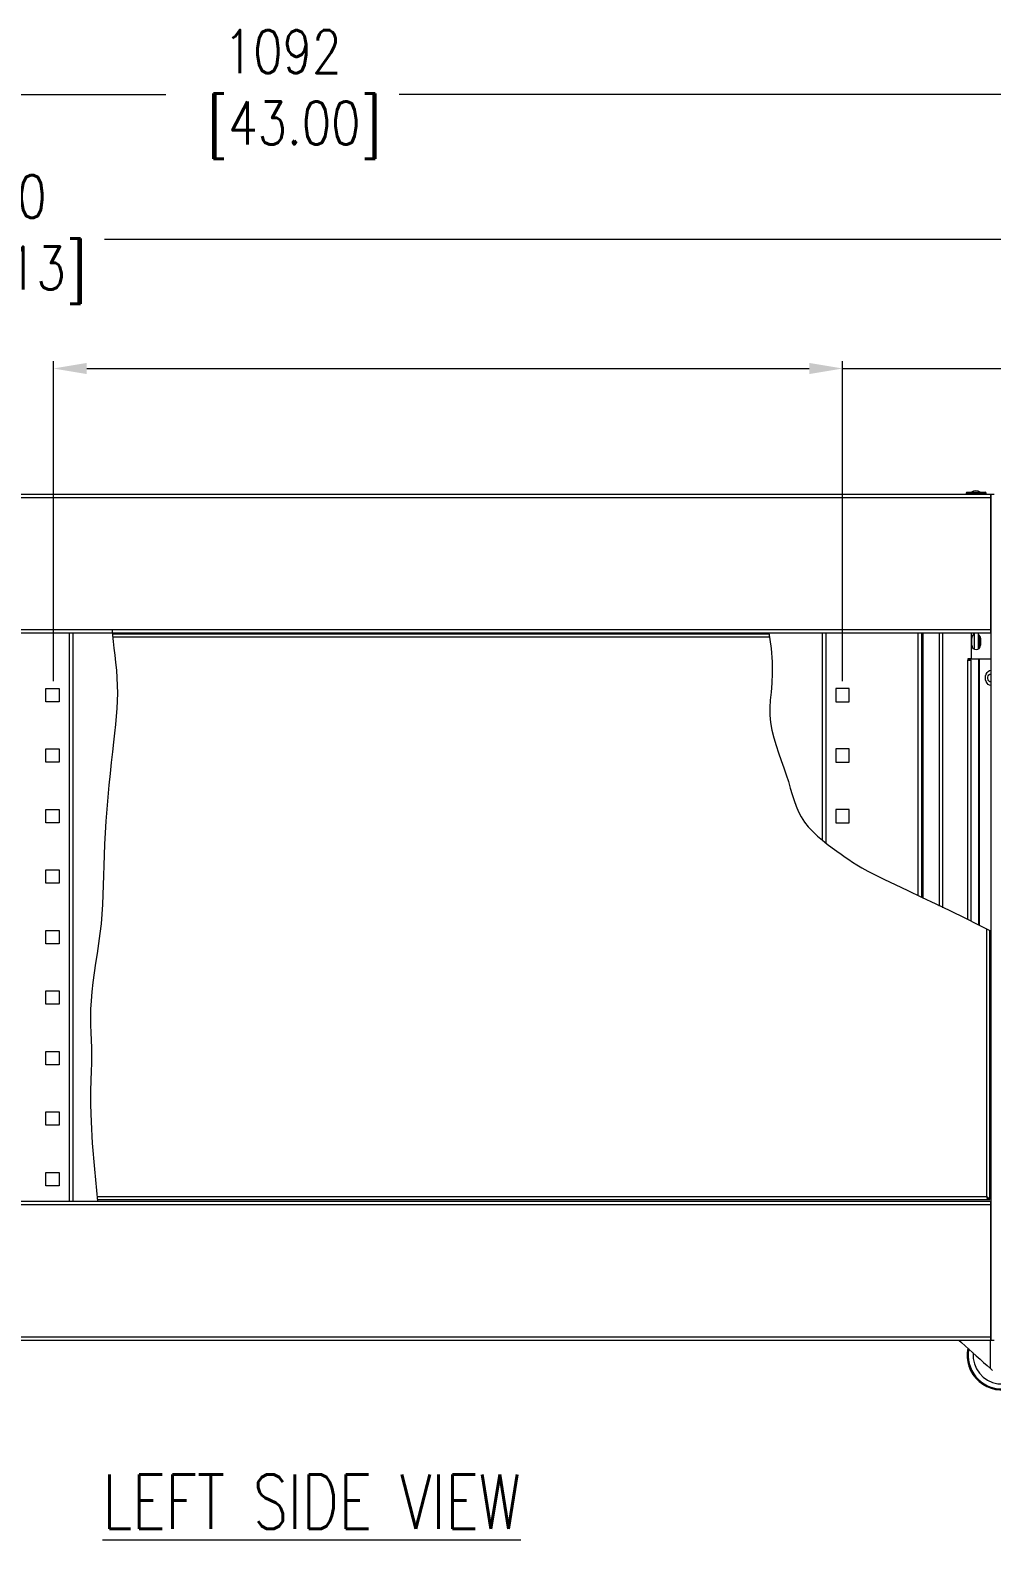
# Model space of a CAD drawing. Header units: inches. Extents: x 40138 to 76695, y -14500 to -5279.
# Drawn here: x 44812 to 45519, y -8433 to -7324 of the extents above; entities that cross this region are included whole.
import ezdxf

# ---------------------------------------------------------------- set-up
doc = ezdxf.new("R2010")
doc.units = ezdxf.units.IN
doc.header["$LTSCALE"] = 2
doc.header["$MEASUREMENT"] = 0
doc.header["$PDMODE"] = 35
doc.header["$PDSIZE"] = -1
for name, color, linetype, lineweight in [('M-ANNO-DIMS', 7, 'Continuous', 13), ('M-ANNO-TEXT', 7, 'Continuous', 13), ('M-OBJECT-DETAILS', 7, 'Continuous', 9)]:
    doc.layers.add(name, color=color, linetype=linetype, lineweight=lineweight)
doc.styles.add('SLDTEXTSTYLE0', font='romans.shx', dxfattribs={"width": 0.75})
doc.styles.get("Standard").update_dxf_attribs({"font": 'romans.shx', "width": 0.8})
doc.dimstyles.new('World Wide Dims', dxfattribs={"dimscale": 7, "dimtxt": 4.5, "dimasz": 3.5, "dimexe": 0.75, "dimexo": 0.75, "dimgap": 0.75, "dimtad": 0, "dimtih": 1, "dimtoh": 1, "dimdec": 0, "dimzin": 4, "dimdsep": 46, "dimtxsty": 'Standard', "dimcen": 0, "dimclrd": 256, "dimclre": 256, "dimclrt": 256, "dimadec": 0, "dimazin": 1, "dimtfac": 1, "dimtdec": 0, "dimtmove": 0, "dimatfit": 3, "dimfxl": 1, "dimtolj": 1, "dimtzin": 0, "dimlwd": -1, "dimlwe": -1, "dimarcsym": 0})

# ---------------------------------------------------------------- blocks, each defined once
blk = doc.blocks.new('*D39')
at = {"layer": 'Defpoints', "color": 0, "transparency": 16777216}
for p in [(44487.5, -7371.5), (44487.5, -7897.9), (45579.8, -7897.9)]:
    blk.add_point(p, dxfattribs=at)
at = {"layer": 'M-ANNO-DIMS', "transparency": 16777216}
for p, q in [((44487.5, -7892.6), (44487.5, -7366.3)), ((44512, -7371.5), (44912, -7371.5)), ((45555.3, -7371.5), (45083.3, -7371.5)), ((45579.8, -7892.6), (45579.8, -7366.3))]:
    blk.add_line(p, q, dxfattribs=at)
for points in [[(44512, -7367.5), (44512, -7375.6), (44487.5, -7371.5)], [(45555.3, -7367.5), (45555.3, -7375.6), (45579.8, -7371.5)]]:
    blk.add_solid(points, dxfattribs=at)
at = {"layer": 'M-ANNO-DIMS', "transparency": 16777216, "insert": (44997.7, -7371.5), "char_height": 31.5, "attachment_point": 5}
blk.add_mtext('\\A1;1092\\P [43.00]', dxfattribs=at)
blk = doc.blocks.new('*D40')
at = {"layer": 'Defpoints', "color": 0, "transparency": 16777216}
for p in [(44498.6, -7478), (44498.6, -7665), (45568.7, -7665)]:
    blk.add_point(p, dxfattribs=at)
at = {"layer": 'M-ANNO-DIMS', "transparency": 16777216}
for p, q in [((44498.6, -7659.8), (44498.6, -7472.7)), ((45568.7, -7659.8), (45568.7, -7472.7)), ((44523.1, -7478), (44695.5, -7478)), ((45544.2, -7478), (44866.8, -7478))]:
    blk.add_line(p, q, dxfattribs=at)
for points in [[(44523.1, -7473.9), (44523.1, -7482), (44498.6, -7478)], [(45544.2, -7473.9), (45544.2, -7482), (45568.7, -7478)]]:
    blk.add_solid(points, dxfattribs=at)
at = {"layer": 'M-ANNO-DIMS', "transparency": 16777216, "insert": (44781.1, -7478), "char_height": 31.5, "attachment_point": 5}
blk.add_mtext('\\A1;1070\\P [42.13]', dxfattribs=at)
blk = doc.blocks.new('*D56')
at = {"layer": 'Defpoints', "color": 0, "transparency": 16777216}
for p in [(44829.3, -7572.8), (44829.3, -7807.8), (45409.2, -7807.8)]:
    blk.add_point(p, dxfattribs=at)
at = {"layer": 'M-ANNO-DIMS', "transparency": 16777216}
for p, q in [((44829.3, -7802.5), (44829.3, -7567.5)), ((44853.8, -7572.8), (45384.7, -7572.8)), ((45409.2, -7802.5), (45409.2, -7567.5)), ((45409.2, -7572.8), (45652.4, -7572.8))]:
    blk.add_line(p, q, dxfattribs=at)
for points in [[(44853.8, -7568.7), (44853.8, -7576.9), (44829.3, -7572.8)], [(45384.7, -7568.7), (45384.7, -7576.9), (45409.2, -7572.8)]]:
    blk.add_solid(points, dxfattribs=at)
at = {"layer": 'M-ANNO-DIMS', "transparency": 16777216, "insert": (45854.5, -7572.8), "char_height": 31.5, "attachment_point": 5}
blk.add_mtext('\\A1;580\\P [22.83] \\PHOLE-TO-HOLE\\PAT FACTORY SETTING', dxfattribs=at)

msp = doc.modelspace()

# ---------------------------------------------------------------- linework, layer by layer
at = {"layer": 'M-OBJECT-DETAILS', "linetype": 'Continuous'}
for p, q in [((44549.321, -7665.046), (45518.029, -7665.046)), ((44549.321, -7667.454), (45518.029, -7667.454)), ((45499.937, -7664.285), (45499.937, -7665.046)), ((45513.424, -7664.285), (45499.937, -7664.285)), ((45500.572, -7663.65), (45512.892, -7663.65)), ((45512.892, -7663.65), (45513.983, -7663.65)), ((45514.618, -7664.285), (45513.424, -7664.285)), ((45514.618, -7665.046), (45514.618, -7664.285)), ((45518.029, -7667.454), (45518.029, -7665.046)), ((45518.029, -7665.047), (45518.229, -7665.047)), ((45518.029, -7666.566), (45518.229, -7666.566)), ((45518.029, -7764.638), (45518.029, -7667.454)), ((45518.229, -7665.047), (45520.637, -7665.047)), ((45518.229, -8286.547), (45518.229, -7665.047)), ((44549.321, -7764.638), (45518.029, -7764.638)), ((44549.321, -7767.046), (45518.029, -7767.046)), ((44549.321, -8184.547), (45518.029, -8184.547)), ((44549.321, -8186.955), (45518.029, -8186.955)), ((45518.029, -8284.139), (45518.029, -8186.955)), ((45518.029, -8205.296), (45518.229, -8205.296)), ((45518.029, -8206.71), (45518.229, -8206.71)), ((45518.229, -8220.467), (45518.029, -8220.467)), ((45518.229, -8222.583), (45518.029, -8222.583)), ((45518.229, -8224.539), (45518.029, -8224.539)), ((45518.229, -8225.321), (45518.029, -8225.321)), ((45518.029, -8235.444), (45518.229, -8235.444)), ((45518.029, -8244.794), (45518.229, -8244.794)), ((45518.029, -8249.554), (45518.229, -8249.554)), ((45518.029, -8250.644), (45518.229, -8250.644)), ((45518.029, -8253.944), (45518.229, -8253.944)), ((45518.029, -8256.421), (45518.229, -8256.421)), ((45518.229, -8257.144), (45518.029, -8257.144)), ((45518.229, -8259.404), (45518.029, -8259.404)), ((45518.229, -8262.604), (45517.938, -8262.604)), ((44549.321, -8284.139), (45518.029, -8284.139)), ((44549.321, -8286.547), (45518.029, -8286.547)), ((45517.938, -8307.454), (45517.938, -8286.547)), ((45518.029, -8286.547), (45518.029, -8284.139)), ((45518.229, -8286.547), (45520.637, -8286.547))]:
    msp.add_line(p, q, dxfattribs=at)
at = {"layer": 'M-OBJECT-DETAILS', "linetype": 'Continuous', "lineweight": 5}
for p, q in [((45518.229, -7671.326), (45518.029, -7671.326)), ((45518.029, -7679.374), (45518.229, -7679.374)), ((45518.029, -7683.204), (45518.229, -7683.204)), ((45518.029, -7685.795), (45518.229, -7685.795)), ((45518.029, -7687.209), (45518.229, -7687.209)), ((45518.229, -7700.966), (45518.029, -7700.966)), ((45518.229, -7703.082), (45518.029, -7703.082)), ((45518.229, -7705.038), (45518.029, -7705.038)), ((45518.229, -7705.82), (45518.029, -7705.82)), ((45503.707, -7767.046), (45503.707, -7786.066)), ((45504.027, -7776.076), (45504.027, -7771.005)), ((45505.677, -7768.326), (45505.677, -7767.046)), ((45505.758, -7767.046), (45505.758, -7778.949)), ((45508.796, -7767.046), (45508.796, -7778.949)), ((45508.877, -7767.046), (45508.877, -7768.326)), ((45509.209, -7778.689), (45509.209, -7768.521)), ((45509.838, -7778.077), (45509.838, -7769.091)), ((45510.527, -7771.005), (45510.527, -7776.076)), ((45518.029, -7767.046), (45518.029, -7764.638)), ((45503.707, -7786.066), (45501.299, -7786.066)), ((45501.299, -7786.066), (45501.299, -7787.066)), ((45518.229, -7786.326), (45501.299, -7786.326)), ((45501.299, -7977.474), (45501.299, -7787.066)), ((45501.299, -7787.066), (45503.707, -7787.066)), ((45503.707, -7978.689), (45503.707, -7787.066)), ((45509.209, -7981.467), (45509.209, -7786.326)), ((45509.838, -7981.795), (45509.838, -7786.326)), ((45518.229, -7794.522), (45518.074, -7794.522)), ((45518.074, -7805.572), (45518.229, -7805.572)), ((45518.029, -8186.955), (45518.029, -8184.547)), ((45518.029, -8198.875), (45518.229, -8198.875)), ((45518.029, -8202.705), (45518.229, -8202.705))]:
    msp.add_line(p, q, dxfattribs=at)
at = {"layer": 'M-OBJECT-DETAILS', "linetype": 'Continuous', "lineweight": 0}
for p, q in [((44840.801, -7767.046), (44840.801, -8184.547)), ((44843.587, -7767.046), (44843.587, -8184.547)), ((45355.086, -7768.042), (44872.947, -7768.042)), ((45355.39, -7770.145), (44873.135, -7770.145)), ((45394.187, -7767.046), (45394.187, -7919.299)), ((45396.973, -7767.046), (45396.973, -7921.501)), ((45464.401, -7767.046), (45464.401, -7960.09)), ((45467.187, -7767.046), (45467.187, -7961.428)), ((45468.076, -7767.046), (45468.076, -7961.855)), ((45480.499, -7967.847), (45480.499, -7767.046)), ((45482.907, -7969.015), (45482.907, -7767.046)), ((44823.687, -7807.779), (44833.487, -7807.779)), ((44823.687, -7817.579), (44823.687, -7807.779)), ((44833.487, -7817.579), (44823.687, -7817.579)), ((44833.487, -7807.779), (44833.487, -7817.579)), ((45414.087, -7807.779), (45404.287, -7807.779)), ((45404.287, -7807.779), (45404.287, -7817.579)), ((45404.287, -7817.579), (45414.087, -7817.579)), ((45414.087, -7817.579), (45414.087, -7807.779)), ((44823.687, -7852.229), (44833.487, -7852.229)), ((44823.687, -7862.029), (44823.687, -7852.229)), ((44833.487, -7862.029), (44823.687, -7862.029)), ((44833.487, -7852.229), (44833.487, -7862.029)), ((45414.087, -7852.229), (45404.287, -7852.229)), ((45404.287, -7852.229), (45404.287, -7862.029)), ((45404.287, -7862.029), (45414.087, -7862.029)), ((45414.087, -7862.029), (45414.087, -7852.229)), ((44823.687, -7896.679), (44833.487, -7896.679)), ((44823.687, -7906.479), (44823.687, -7896.679)), ((44833.487, -7906.479), (44823.687, -7906.479)), ((44833.487, -7896.679), (44833.487, -7906.479)), ((45414.087, -7896.679), (45404.287, -7896.679)), ((45404.287, -7896.679), (45404.287, -7906.479)), ((45404.287, -7906.479), (45414.087, -7906.479)), ((45414.087, -7906.479), (45414.087, -7896.679)), ((44823.687, -7941.129), (44833.487, -7941.129)), ((44823.687, -7950.929), (44823.687, -7941.129)), ((44833.487, -7950.929), (44823.687, -7950.929)), ((44833.487, -7941.129), (44833.487, -7950.929)), ((44823.687, -7985.579), (44833.487, -7985.579)), ((44823.687, -7995.379), (44823.687, -7985.579)), ((44833.487, -7995.379), (44823.687, -7995.379)), ((44833.487, -7985.579), (44833.487, -7995.379)), ((45515.176, -8181.154), (45515.176, -7984.577)), ((45517.279, -8183.257), (45517.279, -7985.678)), ((44823.687, -8030.029), (44833.487, -8030.029)), ((44823.687, -8039.829), (44823.687, -8030.029)), ((44833.487, -8030.029), (44833.487, -8039.829)), ((44833.487, -8039.829), (44823.687, -8039.829)), ((44823.687, -8074.479), (44833.487, -8074.479)), ((44823.687, -8084.279), (44823.687, -8074.479)), ((44833.487, -8074.479), (44833.487, -8084.279)), ((44833.487, -8084.279), (44823.687, -8084.279)), ((44823.687, -8118.929), (44833.487, -8118.929)), ((44823.687, -8128.729), (44823.687, -8118.929)), ((44833.487, -8118.929), (44833.487, -8128.729)), ((44833.487, -8128.729), (44823.687, -8128.729)), ((44823.687, -8163.379), (44833.487, -8163.379)), ((44823.687, -8173.179), (44823.687, -8163.379)), ((44833.487, -8163.379), (44833.487, -8173.179)), ((44833.487, -8173.179), (44823.687, -8173.179)), ((44862.128, -8183.257), (45517.279, -8183.257)), ((44862.224, -8181.154), (45515.176, -8181.154)), ((45515.965, -8182.653), (45515.965, -8183.257)), ((45516.065, -8183.257), (45517.279, -8183.257))]:
    msp.add_line(p, q, dxfattribs=at)
at = {"layer": 'M-OBJECT-DETAILS'}
for points in [[(44862.024, -8184.547), (44859.635, -8161.051), (44858.058, -8141.803), (44857.147, -8126.221), (44856.756, -8113.726), (44856.737, -8103.736), (44856.946, -8095.671), (44857.235, -8088.95), (44857.458, -8082.992), (44857.503, -8077.302), (44857.4, -8071.731), (44857.209, -8066.213), (44856.994, -8060.686), (44856.817, -8055.083), (44856.741, -8049.342), (44856.828, -8043.398), (44857.141, -8037.186), (44857.721, -8030.663), (44858.526, -8023.867), (44859.493, -8016.856), (44860.558, -8009.69), (44861.658, -8002.425), (44862.728, -7995.123), (44863.706, -7987.839), (44864.528, -7980.635), (44865.148, -7973.546), (44865.593, -7966.528), (44865.909, -7959.515), (44866.139, -7952.44), (44866.328, -7945.237), (44866.52, -7937.839), (44866.762, -7930.181), (44867.096, -7922.197), (44867.557, -7913.85), (44868.135, -7905.23), (44868.809, -7896.458), (44869.557, -7887.653), (44870.36, -7878.935), (44871.195, -7870.425), (44872.041, -7862.243), (44872.879, -7854.508), (44873.685, -7847.307), (44874.438, -7840.591), (44875.112, -7834.275), (44875.686, -7828.276), (44876.134, -7822.509), (44876.433, -7816.892), (44876.559, -7811.341), (44876.489, -7805.771), (44876.212, -7800.126), (44875.77, -7794.461), (44875.217, -7788.858), (44874.608, -7783.399), (44873.998, -7778.165), (44873.441, -7773.239), (44872.993, -7768.703), (44872.708, -7764.638)], [(45354.942, -7767.046), (45356.589, -7778.452), (45357.37, -7788.258), (45357.495, -7796.712), (45357.174, -7804.06), (45356.614, -7810.55), (45356.025, -7816.43), (45355.617, -7821.946), (45355.599, -7827.346), (45356.127, -7832.83), (45357.149, -7838.402), (45358.561, -7844.019), (45360.256, -7849.639), (45362.13, -7855.218), (45364.078, -7860.714), (45365.996, -7866.083), (45367.778, -7871.283), (45369.351, -7876.279), (45370.774, -7881.07), (45372.135, -7885.666), (45373.524, -7890.074), (45375.03, -7894.304), (45376.743, -7898.363), (45378.754, -7902.259), (45381.15, -7906.002), (45383.989, -7909.596), (45387.197, -7913.033), (45390.666, -7916.301), (45394.291, -7919.388), (45397.962, -7922.281), (45401.575, -7924.97), (45405.02, -7927.442), (45408.193, -7929.686), (45411.041, -7931.708), (45413.741, -7933.597), (45416.526, -7935.458), (45419.627, -7937.397), (45423.277, -7939.522), (45427.71, -7941.937), (45433.156, -7944.751), (45439.849, -7948.068), (45447.927, -7951.959), (45457.155, -7956.339), (45467.204, -7961.089), (45477.744, -7966.089), (45488.445, -7971.217), (45498.98, -7976.355), (45509.017, -7981.381), (45518.229, -7986.175)]]:
    msp.add_lwpolyline(points, dxfattribs=at)
at = {"layer": 'M-OBJECT-DETAILS', "linetype": 'Continuous', "lineweight": 5, "flags": 128}
for points in [[(45518.229, -7805.567), (45518.074, -7805.572), (45517.062, -7805.383), (45516.12, -7804.831), (45515.311, -7803.953), (45514.69, -7802.809), (45514.3, -7801.477), (45514.167, -7800.047), (45514.3, -7798.617), (45514.69, -7797.284), (45515.311, -7796.14), (45516.12, -7795.262), (45517.062, -7794.71), (45518.074, -7794.522), (45518.229, -7794.526)], [(45518.229, -7803.039), (45518.074, -7803.047), (45517.348, -7802.866), (45516.71, -7802.345), (45516.236, -7801.547), (45515.984, -7800.568), (45515.984, -7799.526), (45516.236, -7798.547), (45516.71, -7797.749), (45517.348, -7797.228), (45518.074, -7797.047), (45518.229, -7797.055)]]:
    msp.add_lwpolyline(points, dxfattribs=at)
at = {"layer": 'M-OBJECT-DETAILS', "linetype": 'Continuous', "flags": 128}
for points in [[(45494.648, -8286.547), (45496.52, -8288.227), (45499.193, -8290.627), (45501.917, -8293.072), (45504.667, -8295.541), (45507.417, -8298.01), (45510.144, -8300.458), (45512.823, -8302.862), (45515.428, -8305.201), (45517.938, -8307.454)], [(45517.938, -8307.454), (45518.423, -8307.889), (45518.919, -8308.335), (45519.426, -8308.789)]]:
    msp.add_lwpolyline(points, dxfattribs=at)
at = {"layer": 'M-OBJECT-DETAILS', "linetype": 'Continuous'}
for centre, radius, start, end in [((45500.572, -7664.285), 0.635, 90, 180), ((45507.089, -7668.699), 5.952, 58.026243, 121.973757), ((45513.983, -7664.285), 0.635, 0, 90), ((45517.229, -7668.203), 1, 0, 36.869898), ((45517.229, -7670.203), 1, 323.130102, 0), ((45516.229, -8228.696), 2, 334.158067, 0), ((45526.204, -8297.604), 25.538, 168.300871, 350.465895), ((45526.204, -8297.604), 25.401, 168.481062, 270), ((45526.204, -8297.604), 24.766, 169.345798, 270), ((45526.204, -8297.604), 21.171, 175.461496, 348.474957)]:
    msp.add_arc(centre, radius, start, end, dxfattribs=at)
at = {"layer": 'M-OBJECT-DETAILS', "linetype": 'Continuous', "lineweight": 5}
for centre, radius, start, end in [((45517.229, -7678.203), 1, 0, 36.869898), ((45516.229, -7709.195), 2, 334.158067, 0), ((45507.027, -7771.005), 3, 116.743684, 180), ((45507.527, -7771.005), 3, 0, 63.256316), ((45507.277, -7776.076), 3.25, 180, 0), ((45517.229, -8187.704), 1, 0, 36.869898), ((45517.229, -8189.704), 1, 323.130102, 0), ((45517.229, -8197.704), 1, 0, 36.869898)]:
    msp.add_arc(centre, radius, start, end, dxfattribs=at)
at = {"layer": 'M-OBJECT-DETAILS', "linetype": 'Continuous', "lineweight": 0}
for points, knots in [([(45515.965, -8183.257), (45515.899, -8183.225), (45515.767, -8183.162), (45515.57, -8182.676), (45515.373, -8181.98), (45515.241, -8181.429), (45515.176, -8181.154)], [0, 0, 0, 0, 0.24999832, 0.49999923, 0.75000252, 1, 1, 1, 1]), ([(45515.176, -8181.154), (45515.456, -8181.332), (45516.018, -8181.69), (45516.722, -8182.225), (45517.192, -8182.748), (45517.251, -8183.092), (45517.279, -8183.257)], [0, 0, 0, 0, 0.25468189, 0.50957645, 0.76446501, 1, 1, 1, 1]), ([(45515.573, -8181.786), (45515.572, -8181.784), (45515.505, -8181.719), (45515.373, -8181.495), (45515.241, -8181.268), (45515.176, -8181.154)], [0, 0, 0, 0, 0.00836234, 0.50419943, 1, 1, 1, 1]), ([(45515.176, -8181.154), (45515.341, -8181.404), (45515.688, -8181.929), (45516.016, -8182.631), (45516.051, -8183.08), (45516.065, -8183.257)], [0, 0, 0, 0, 0.35775773, 0.74800387, 1, 1, 1, 1])]:
    msp.add_open_spline(points, degree=3, knots=knots, dxfattribs=at)
at = {"layer": 'M-OBJECT-DETAILS', "linetype": 'Continuous'}
msp.add_open_spline([(45518.229, -8262.855), (45518.133, -8262.775), (45518.034, -8262.692), (45517.942, -8262.607), (45517.938, -8262.604)], degree=3, knots=[0, 0, 0, 0, 0.9617388, 1, 1, 1, 1], dxfattribs=at)

# ---------------------------------------------------------------- texts
at = {"layer": 'M-ANNO-TEXT', "color": 7, "insert": (45172.644, -8385.222), "char_height": 40, "attachment_point": 3, "style": 'SLDTEXTSTYLE0'}
msp.add_mtext('{\\LLEFT SIDE VIEW}', dxfattribs=at)

# ---------------------------------------------------------------- dimensions: what is measured, and where the dimension line sits
at = {"layer": 'M-ANNO-DIMS'}
for base, p1, p2, picture, middle in [((44487.524, -7371.545), (45579.826, -7897.892), (44487.524, -7897.892), '*D39', (44997.683, -7371.545)), ((44498.624, -7477.951), (45568.726, -7665.043), (44498.624, -7665.043), '*D40', (44781.112, -7477.951))]:
    dim = msp.add_linear_dim(base=base, p1=p1, p2=p2, angle=180, dimstyle='World Wide Dims', override={"dimpost": '\\X'}, dxfattribs=at)
    dim.commit()
    dim.dimension.update_dxf_attribs({"geometry": picture, "text_midpoint": middle, "dimtype": 160})
dim = msp.add_linear_dim(base=(44829.305, -7572.783), p1=(45409.187, -7807.779), p2=(44829.305, -7807.779), angle=180, text='<> \\PHOLE-TO-HOLE\\PAT FACTORY SETTING', dimstyle='World Wide Dims', override={"dimpost": '\\X'}, dxfattribs=at)
dim.commit()
dim.dimension.update_dxf_attribs({"geometry": '*D56', "text_midpoint": (45854.481, -7572.783), "dimtype": 160})

doc.saveas('drawing.dxf')
